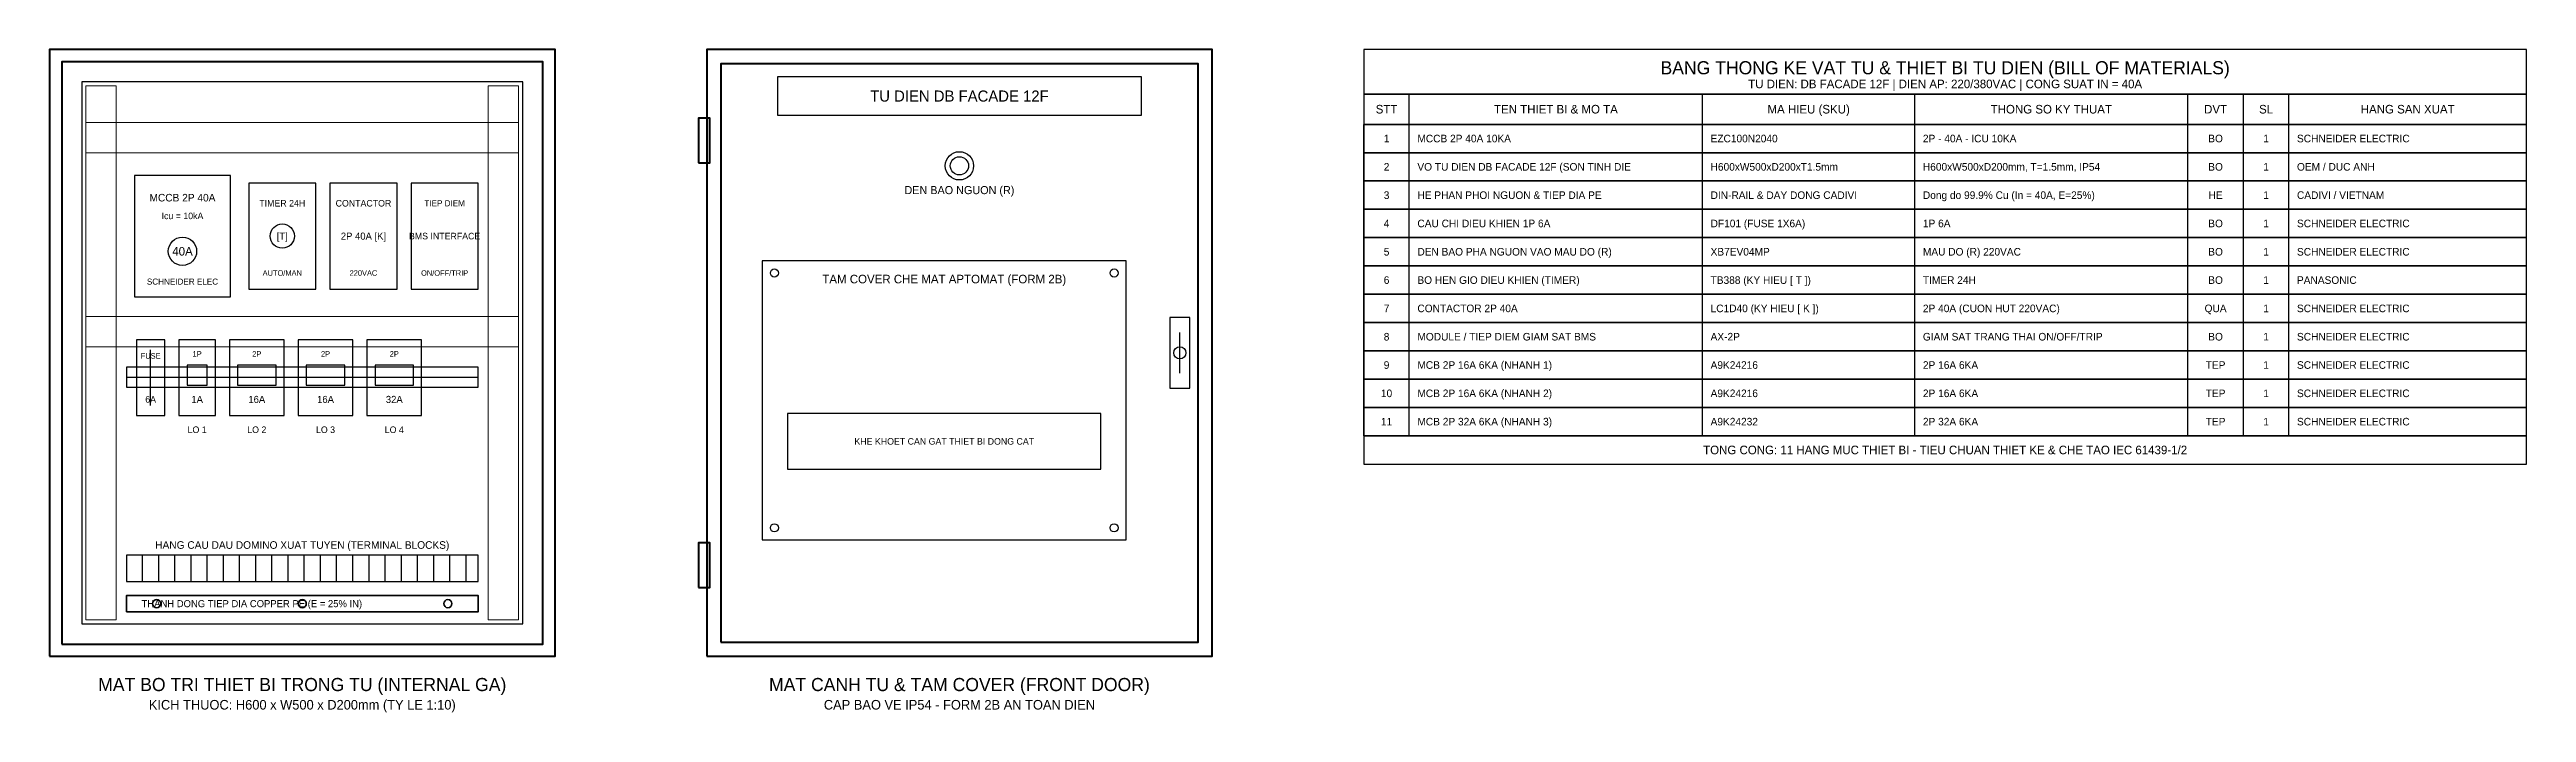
# Model space of a CAD drawing. Header units: metres. Extents: x 100 to 2550, y 44 to 700.
import ezdxf
from ezdxf.enums import TextEntityAlignment as Align

# ---------------------------------------------------------------- set-up
doc = ezdxf.new("R2010")
doc.units = ezdxf.units.M
for name, color, linetype, lineweight in [('0_COPPER', 3, 'Continuous', 35), ('0_DEVICES', 7, 'Continuous', 30), ('0_DUCTS', 8, 'Continuous', 18), ('0_FRAME', 6, 'Continuous', 40), ('0_PLATE', 4, 'Continuous', 25), ('0_TABLE', 4, 'Continuous', 25), ('0_TABLE_HDR', 2, 'Continuous', 30), ('0_TEXT', 7, 'Continuous', 20), ('0_TEXT_TITLE', 3, 'Continuous', 30)]:
    doc.layers.add(name, color=color, linetype=linetype, lineweight=lineweight)

msp = doc.modelspace()

# ---------------------------------------------------------------- linework, layer by layer
at = {"layer": '0_COPPER', "color": 3}
msp.add_lwpolyline([(176, 144), (524, 144), (524, 160), (176, 160), (176, 144)], close=True, dxfattribs=at)
for centre in [(206, 152), (350, 152), (494, 152)]:
    msp.add_circle(centre, 4, dxfattribs=at)
at = {"layer": '0_DEVICES'}
for p, q in [((1218, 380), (1218, 420)), ((200, 348), (200, 403)), ((192, 174), (192, 200)), ((208, 174), (208, 200)), ((224, 174), (224, 200)), ((240, 174), (240, 200)), ((256, 174), (256, 200)), ((272, 174), (272, 200)), ((288, 174), (288, 200)), ((304, 174), (304, 200)), ((320, 174), (320, 200)), ((336, 174), (336, 200)), ((352, 174), (352, 200)), ((368, 174), (368, 200)), ((384, 174), (384, 200)), ((400, 174), (400, 200)), ((416, 174), (416, 200)), ((432, 174), (432, 200)), ((448, 174), (448, 200)), ((464, 174), (464, 200)), ((480, 174), (480, 200)), ((496, 174), (496, 200)), ((512, 174), (512, 200))]:
    msp.add_line(p, q, dxfattribs=at)
for points in [[(184, 455.5), (279, 455.5), (279, 575.5), (184, 575.5), (184, 455.5)], [(297, 463), (363.3, 463), (363.3, 568), (297, 568), (297, 463)], [(377.3, 463), (443.7, 463), (443.7, 568), (377.3, 568), (377.3, 463)], [(457.7, 463), (524, 463), (524, 568), (457.7, 568), (457.7, 463)], [(1208, 365), (1228, 365), (1228, 435), (1208, 435), (1208, 365)], [(186, 338), (214, 338), (214, 413), (186, 413), (186, 338)], [(228, 338), (264, 338), (264, 413), (228, 413), (228, 338)], [(278, 338), (332, 338), (332, 413), (278, 413), (278, 338)], [(346, 338), (400, 338), (400, 413), (346, 413), (346, 338)], [(414, 338), (468, 338), (468, 413), (414, 413), (414, 338)], [(236, 368), (256, 368), (256, 388), (236, 388), (236, 368)], [(286, 368), (324, 368), (324, 388), (286, 388), (286, 368)], [(354, 368), (392, 368), (392, 388), (354, 388), (354, 368)], [(422, 368), (460, 368), (460, 388), (422, 388), (422, 368)], [(830, 285), (1140, 285), (1140, 340), (830, 340), (830, 285)], [(176, 174), (524, 174), (524, 200), (176, 200), (176, 174)]]:
    msp.add_lwpolyline(points, close=True, dxfattribs=at)
at = {"layer": '0_DEVICES', "color": 1}
for radius in [14, 9]:
    msp.add_circle((1000, 585), radius, dxfattribs=at)
at = {"layer": '0_DEVICES'}
for centre, radius in [((231.5, 500.5), 14), ((330.2, 515.5), 12), ((1218, 400), 6)]:
    msp.add_circle(centre, radius, dxfattribs=at)
at = {"layer": '0_DUCTS'}
for points in [[(136, 136), (166, 136), (166, 664), (136, 664), (136, 136)], [(534, 136), (564, 136), (564, 664), (534, 664), (534, 136)], [(136, 598), (564, 598), (564, 628), (136, 628), (136, 598)], [(136, 406), (564, 406), (564, 436), (136, 436), (136, 406)]]:
    msp.add_lwpolyline(points, close=True, dxfattribs=at)
at = {"layer": '0_FRAME'}
for points in [[(100, 100), (600, 100), (600, 700), (100, 700), (100, 100)], [(112, 112), (588, 112), (588, 688), (112, 688), (112, 112)], [(750, 100), (1250, 100), (1250, 700), (750, 700), (750, 100)], [(764, 114), (1236, 114), (1236, 686), (764, 686), (764, 114)], [(742, 588), (753, 588), (753, 632), (742, 632), (742, 588)], [(742, 168), (753, 168), (753, 212), (742, 212), (742, 168)]]:
    msp.add_lwpolyline(points, close=True, dxfattribs=at)
at = {"layer": '0_PLATE'}
msp.add_line((176, 376), (524, 376), dxfattribs=at)
for points in [[(132, 132), (568, 132), (568, 668), (132, 668), (132, 132)], [(176, 366), (524, 366), (524, 386), (176, 386), (176, 366)]]:
    msp.add_lwpolyline(points, close=True, dxfattribs=at)
at = {"layer": '0_PLATE', "color": 4}
for points in [[(820, 635), (1180, 635), (1180, 673), (820, 673), (820, 635)], [(805, 215), (1165, 215), (1165, 491), (805, 491), (805, 215)]]:
    msp.add_lwpolyline(points, close=True, dxfattribs=at)
for centre in [(817, 479), (1153, 479), (817, 227), (1153, 227)]:
    msp.add_circle(centre, 4, dxfattribs=at)
at = {"layer": '0_TABLE', "color": 4}
for p, q in [((1445, 626), (1445, 656)), ((1735, 626), (1735, 656)), ((1945, 626), (1945, 656)), ((2215, 626), (2215, 656)), ((2270, 626), (2270, 656)), ((2315, 626), (2315, 656)), ((1400, 598), (1400, 626)), ((1445, 598), (1445, 626)), ((1735, 598), (1735, 626)), ((1945, 598), (1945, 626)), ((2215, 598), (2215, 626)), ((2270, 598), (2270, 626)), ((2315, 598), (2315, 626)), ((1400, 570), (1400, 598)), ((1445, 570), (1445, 598)), ((1735, 570), (1735, 598)), ((1945, 570), (1945, 598)), ((2215, 570), (2215, 598)), ((2270, 570), (2270, 598)), ((2315, 570), (2315, 598)), ((1400, 542), (1400, 570)), ((1445, 542), (1445, 570)), ((1735, 542), (1735, 570)), ((1945, 542), (1945, 570)), ((2215, 542), (2215, 570)), ((2270, 542), (2270, 570)), ((2315, 542), (2315, 570)), ((1400, 514), (1400, 542)), ((1445, 514), (1445, 542)), ((1735, 514), (1735, 542)), ((1945, 514), (1945, 542)), ((2215, 514), (2215, 542)), ((2270, 514), (2270, 542)), ((2315, 514), (2315, 542)), ((1400, 486), (1400, 514)), ((1445, 486), (1445, 514)), ((1735, 486), (1735, 514)), ((1945, 486), (1945, 514)), ((2215, 486), (2215, 514)), ((2270, 486), (2270, 514)), ((2315, 486), (2315, 514)), ((1400, 458), (1400, 486)), ((1445, 458), (1445, 486)), ((1735, 458), (1735, 486)), ((1945, 458), (1945, 486)), ((2215, 458), (2215, 486)), ((2270, 458), (2270, 486)), ((2315, 458), (2315, 486)), ((1400, 430), (1400, 458)), ((1445, 430), (1445, 458)), ((1735, 430), (1735, 458)), ((1945, 430), (1945, 458)), ((2215, 430), (2215, 458)), ((2270, 430), (2270, 458)), ((2315, 430), (2315, 458)), ((1400, 402), (1400, 430)), ((1445, 402), (1445, 430)), ((1735, 402), (1735, 430)), ((1945, 402), (1945, 430)), ((2215, 402), (2215, 430)), ((2270, 402), (2270, 430)), ((2315, 402), (2315, 430)), ((1400, 374), (1400, 402)), ((1445, 374), (1445, 402)), ((1735, 374), (1735, 402)), ((1945, 374), (1945, 402)), ((2215, 374), (2215, 402)), ((2270, 374), (2270, 402)), ((2315, 374), (2315, 402)), ((1400, 346), (1400, 374)), ((1445, 346), (1445, 374)), ((1735, 346), (1735, 374)), ((1945, 346), (1945, 374)), ((2215, 346), (2215, 374)), ((2270, 346), (2270, 374)), ((2315, 346), (2315, 374)), ((1400, 318), (1400, 346)), ((1445, 318), (1445, 346)), ((1735, 318), (1735, 346)), ((1945, 318), (1945, 346)), ((2215, 318), (2215, 346)), ((2270, 318), (2270, 346)), ((2315, 318), (2315, 346))]:
    msp.add_line(p, q, dxfattribs=at)
for points in [[(1400, 656), (2550, 656), (2550, 700), (1400, 700), (1400, 656)], [(1400, 626), (2550, 626), (2550, 656), (1400, 656), (1400, 626)], [(1400, 598), (2550, 598), (2550, 626), (1400, 626), (1400, 598)], [(1400, 570), (2550, 570), (2550, 598), (1400, 598), (1400, 570)], [(1400, 542), (2550, 542), (2550, 570), (1400, 570), (1400, 542)], [(1400, 514), (2550, 514), (2550, 542), (1400, 542), (1400, 514)], [(1400, 486), (2550, 486), (2550, 514), (1400, 514), (1400, 486)], [(1400, 458), (2550, 458), (2550, 486), (1400, 486), (1400, 458)], [(1400, 430), (2550, 430), (2550, 458), (1400, 458), (1400, 430)], [(1400, 402), (2550, 402), (2550, 430), (1400, 430), (1400, 402)], [(1400, 374), (2550, 374), (2550, 402), (1400, 402), (1400, 374)], [(1400, 346), (2550, 346), (2550, 374), (1400, 374), (1400, 346)], [(1400, 318), (2550, 318), (2550, 346), (1400, 346), (1400, 318)], [(1400, 290), (2550, 290), (2550, 318), (1400, 318), (1400, 290)]]:
    msp.add_lwpolyline(points, close=True, dxfattribs=at)

# ---------------------------------------------------------------- texts
at = {"layer": '0_COPPER', "color": 3}
msp.add_text('THANH DONG TIEP DIA COPPER PE (E = 25% IN)', height=7, dxfattribs=at).set_placement((191, 152), align=Align.MIDDLE_LEFT)
at = {"layer": '0_TABLE_HDR', "color": 2}
for s, height, p in [('BANG THONG KE VAT TU & THIET BI TU DIEN (BILL OF MATERIALS)', 13, (1975, 682)), ('STT', 8.5, (1422.5, 641)), ('TEN THIET BI & MO TA', 8.5, (1590, 641)), ('MA HIEU (SKU)', 8.5, (1840, 641)), ('THONG SO KY THUAT', 8.5, (2080, 641)), ('DVT', 8.5, (2242.5, 641)), ('SL', 8.5, (2292.5, 641)), ('HANG SAN XUAT', 8.5, (2432.5, 641)), ('TONG CONG: 11 HANG MUC THIET BI - TIEU CHUAN THIET KE & CHE TAO IEC 61439-1/2', 8.5, (1975, 304))]:
    msp.add_text(s, height=height, dxfattribs=at).set_placement(p, align=Align.MIDDLE_CENTER)
at = {"layer": '0_TEXT'}
for s, height, p in [('TU DIEN: DB FACADE 12F | DIEN AP: 220/380VAC | CONG SUAT IN = 40A', 8.5, (1975, 666)), ('DEN BAO NGUON (R)', 8, (1000, 561)), ('MCCB 2P 40A', 7.5, (231.5, 553.5)), ('Icu = 10kA', 6.5, (231.5, 535.5)), ('TIMER 24H', 6.5, (330.2, 548)), ('CONTACTOR', 6.5, (410.5, 548)), ('TIEP DIEM', 6, (490.8, 548)), ('SCHNEIDER ELEC', 6, (231.5, 470.5)), ('AUTO/MAN', 5.5, (330.2, 479)), ('220VAC', 5.5, (410.5, 479)), ('ON/OFF/TRIP', 5.5, (490.8, 479)), ('TAM COVER CHE MAT APTOMAT (FORM 2B)', 8.5, (985, 473)), ('FUSE', 5.5, (200, 397)), ('1P', 5.5, (246, 399)), ('2P', 5.5, (305, 399)), ('2P', 5.5, (373, 399)), ('2P', 5.5, (441, 399)), ('KHE KHOET CAN GAT THIET BI DONG CAT', 6.5, (985, 312.5)), ('HANG CAU DAU DOMINO XUAT TUYEN (TERMINAL BLOCKS)', 7.5, (350, 210)), ('KICH THUOC: H600 x W500 x D200mm (TY LE 1:10)', 9.5, (350, 52)), ('CAP BAO VE IP54 - FORM 2B AN TOAN DIEN', 9.5, (1000, 52))]:
    msp.add_text(s, height=height, dxfattribs=at).set_placement(p, align=Align.MIDDLE_CENTER)
at = {"layer": '0_TEXT', "color": 7}
for s, p in [('1', (1422.5, 612)), ('BO', (2242.5, 612)), ('1', (2292.5, 612)), ('2', (1422.5, 584)), ('BO', (2242.5, 584)), ('1', (2292.5, 584)), ('3', (1422.5, 556)), ('HE', (2242.5, 556)), ('1', (2292.5, 556)), ('4', (1422.5, 528)), ('BO', (2242.5, 528)), ('1', (2292.5, 528)), ('5', (1422.5, 500)), ('BO', (2242.5, 500)), ('1', (2292.5, 500)), ('6', (1422.5, 472)), ('BO', (2242.5, 472)), ('1', (2292.5, 472)), ('7', (1422.5, 444)), ('QUA', (2242.5, 444)), ('1', (2292.5, 444)), ('8', (1422.5, 416)), ('BO', (2242.5, 416)), ('1', (2292.5, 416)), ('9', (1422.5, 388)), ('TEP', (2242.5, 388)), ('1', (2292.5, 388)), ('10', (1422.5, 360)), ('TEP', (2242.5, 360)), ('1', (2292.5, 360)), ('11', (1422.5, 332)), ('TEP', (2242.5, 332)), ('1', (2292.5, 332))]:
    msp.add_text(s, height=7.5, dxfattribs=at).set_placement(p, align=Align.MIDDLE_CENTER)
for s, p in [('MCCB 2P 40A 10KA', (1453, 612)), ('EZC100N2040', (1743, 612)), ('2P - 40A - ICU 10KA', (1953, 612)), ('VO TU DIEN DB FACADE 12F (SON TINH DIE', (1453, 584)), ('H600xW500xD200xT1.5mm', (1743, 584)), ('H600xW500xD200mm, T=1.5mm, IP54', (1953, 584)), ('HE PHAN PHOI NGUON & TIEP DIA PE', (1453, 556)), ('DIN-RAIL & DAY DONG CADIVI', (1743, 556)), ('Dong do 99.9% Cu (In = 40A, E=25%)', (1953, 556)), ('CAU CHI DIEU KHIEN 1P 6A', (1453, 528)), ('DF101 (FUSE 1X6A)', (1743, 528)), ('1P 6A', (1953, 528)), ('DEN BAO PHA NGUON VAO MAU DO (R)', (1453, 500)), ('XB7EV04MP', (1743, 500)), ('MAU DO (R) 220VAC', (1953, 500)), ('BO HEN GIO DIEU KHIEN (TIMER)', (1453, 472)), ('TB388 (KY HIEU [ T ])', (1743, 472)), ('TIMER 24H', (1953, 472)), ('CONTACTOR 2P 40A', (1453, 444)), ('LC1D40 (KY HIEU [ K ])', (1743, 444)), ('2P 40A (CUON HUT 220VAC)', (1953, 444)), ('MODULE / TIEP DIEM GIAM SAT BMS', (1453, 416)), ('AX-2P', (1743, 416)), ('GIAM SAT TRANG THAI ON/OFF/TRIP', (1953, 416)), ('MCB 2P 16A 6KA (NHANH 1)', (1453, 388)), ('A9K24216', (1743, 388)), ('2P 16A 6KA', (1953, 388)), ('MCB 2P 16A 6KA (NHANH 2)', (1453, 360)), ('A9K24216', (1743, 360)), ('2P 16A 6KA', (1953, 360)), ('MCB 2P 32A 6KA (NHANH 3)', (1453, 332)), ('A9K24232', (1743, 332)), ('2P 32A 6KA', (1953, 332))]:
    msp.add_text(s, height=7.5, dxfattribs=at).set_placement(p, align=Align.MIDDLE_LEFT)
at = {"layer": '0_TEXT', "color": 3}
for s, p in [('SCHNEIDER ELECTRIC', (2323, 612)), ('OEM / DUC ANH', (2323, 584)), ('CADIVI / VIETNAM', (2323, 556)), ('SCHNEIDER ELECTRIC', (2323, 528)), ('SCHNEIDER ELECTRIC', (2323, 500)), ('PANASONIC', (2323, 472)), ('SCHNEIDER ELECTRIC', (2323, 444)), ('SCHNEIDER ELECTRIC', (2323, 416)), ('SCHNEIDER ELECTRIC', (2323, 388)), ('SCHNEIDER ELECTRIC', (2323, 360)), ('SCHNEIDER ELECTRIC', (2323, 332))]:
    msp.add_text(s, height=7.5, dxfattribs=at).set_placement(p, align=Align.MIDDLE_LEFT)
at = {"layer": '0_TEXT_TITLE', "color": 3}
msp.add_text('TU DIEN DB FACADE 12F', height=11, dxfattribs=at).set_placement((1000, 654), align=Align.MIDDLE_CENTER)
at = {"layer": '0_TEXT_TITLE'}
for s, height, p in [('[T]', 7, (330.2, 515.5)), ('2P 40A [K]', 7, (410.5, 515.5)), ('BMS INTERFACE', 6.5, (490.8, 515.5)), ('40A', 8.5, (231.5, 500.5)), ('6A', 6.5, (200, 354)), ('1A', 7, (246, 354)), ('16A', 7, (305, 354)), ('16A', 7, (373, 354)), ('32A', 7, (441, 354)), ('LO 1', 6.5, (246, 324)), ('LO 2', 6.5, (305, 324)), ('LO 3', 6.5, (373, 324)), ('LO 4', 6.5, (441, 324)), ('MAT BO TRI THIET BI TRONG TU (INTERNAL GA)', 13, (350, 72)), ('MAT CANH TU & TAM COVER (FRONT DOOR)', 13, (1000, 72))]:
    msp.add_text(s, height=height, dxfattribs=at).set_placement(p, align=Align.MIDDLE_CENTER)

doc.saveas('drawing.dxf')
